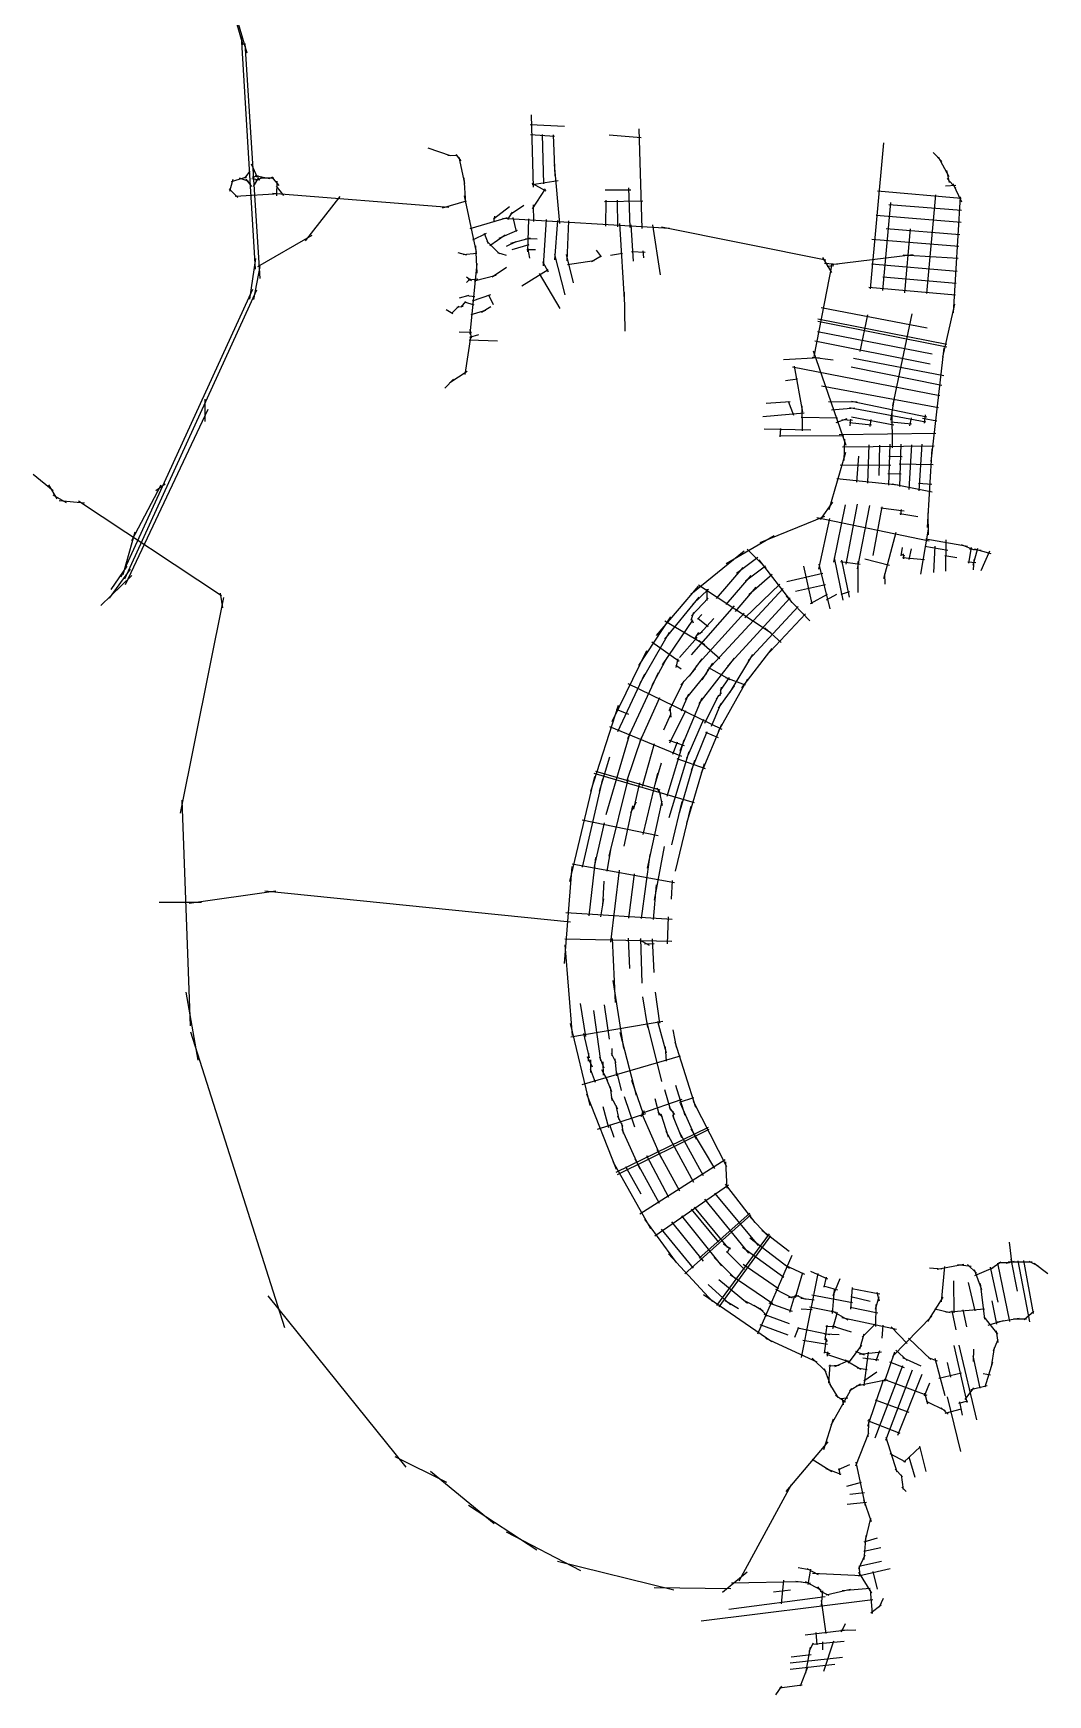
# Model space of a CAD drawing. Header units: inches. Extents: x 723419 to 759401, y 6910722 to 6968430.
# Drawn here: x 732115 to 738144, y 6910722 to 6920594 of the extents above; entities that cross this region are included whole.
import ezdxf

# ---------------------------------------------------------------- set-up
doc = ezdxf.new("R2010")
doc.units = ezdxf.units.IN
doc.header["$MEASUREMENT"] = 0

msp = doc.modelspace()

# ---------------------------------------------------------------- linework, layer by layer
for points in [[(733140.226815, 6921285.71898), (733361.743591, 6920524.6446)], [(733141.814319, 6921304.37214), (733384.233219, 6920477.54867)], [(733350.570986, 6920575.31131), (733434.477144, 6919192.4858)], [(733372.002279, 6920532.44872), (733462.258449, 6919136.92319)], [(735074.7605, 6920109.3767), (735085.07927, 6919679.95709)], [(735067.616735, 6920052.22659), (735273.198396, 6920041.90782)], [(735071.023253, 6919993.09209), (735213.567808, 6919982.50874)], [(735140.145787, 6919993.09209), (735146.760383, 6919699.73474)], [(735205.167271, 6919990.00528), (735214.69229, 6919746.58813)], [(735537.462553, 6919991.54869), (735726.904599, 6919975.67366)], [(735713.675406, 6920027.00293), (735731.137941, 6919434.86424)], [(734460.249927, 6919913.76809), (734593.071026, 6919867.20133)], [(737090.021587, 6919075.53146), (737168.867578, 6919942.70507)], [(733411.039576, 6919818.4636), (733446.03119, 6919739.50257)], [(734578.254329, 6919870.37633), (734636.991947, 6919868.78883)], [(734625.879425, 6919874.08051), (734655.512817, 6919837.03877)], [(734644.400295, 6919858.20548), (734678.796197, 6919702.101)], [(735210.26051, 6919815.24764), (735242.209012, 6919464.54173)], [(737462.661498, 6919885.23746), (737513.593892, 6919832.32069)], [(737492.427183, 6919859.44053), (737555.26585, 6919743.68509)], [(733284.105866, 6919654.96803), (733303.55278, 6919726.80255)], [(733292.837134, 6919712.51502), (733384.118566, 6919741.88383)], [(733338.874726, 6919734.34319), (733394.834213, 6919715.29315)], [(733372.609168, 6919733.15256), (733404.359232, 6919774.82452)], [(733378.959181, 6919726.40567), (733411.899872, 6919684.33684)], [(733413.963626, 6919731.41954), (733461.165387, 6919723.58785)], [(733417.773634, 6919738.40455), (733453.122038, 6919749.19957)], [(733423.40927, 6919683.14621), (733455.556209, 6919736.72444)], [(733434.918668, 6919749.02759), (733520.643839, 6919730.77131)], [(733437.696798, 6919720.45253), (733479.368757, 6919737.91507)], [(733466.668731, 6919735.93069), (733545.250138, 6919735.13694)], [(733530.565734, 6919740.6932), (733573.825196, 6919690.28997)], [(733562.712673, 6919627.98048), (733565.093928, 6919714.89627)], [(734673.50452, 6919735.96773), (734683.733332, 6919583.89551)], [(735078.299309, 6919703.79169), (735161.312496, 6919658.15097)], [(735079.225352, 6919696.3172), (735234.800663, 6919718.54224)], [(737542.036657, 6919779.40391), (737558.573149, 6919707.96627)], [(737546.005415, 6919731.11736), (737598.260728, 6919674.23183)], [(737579.739858, 6919701.35167), (737631.99517, 6919593.53375)], [(733280.533984, 6919668.85868), (733331.730961, 6919618.45546)], [(733314.665302, 6919625.9961), (733578.587705, 6919642.66488)], [(733537.709498, 6919643.45863), (734584.604342, 6919561.34238)], [(733559.140791, 6919684.73371), (733602.797129, 6919630.75861)], [(733732.813639, 6919360.48619), (733938.3953, 6919624.01172)], [(734547.562601, 6919557.63821), (734690.437887, 6919598.91329)], [(734676.679526, 6919627.48835), (734747.61446, 6919294.18765)], [(735081.606607, 6919551.65597), (735158.335927, 6919669.06506)], [(735510.474999, 6919594.14373), (735738.017121, 6919598.90624)], [(735514.708341, 6919663.99387), (735665.521143, 6919663.99387)], [(735516.825012, 6919448.09343), (735518.941683, 6919603.13958)], [(735586.145984, 6919602.08124), (735587.733487, 6919443.86009)], [(735652.29195, 6919675.10639), (735659.700298, 6919439.62675)], [(737131.904797, 6919658.62613), (737629.587043, 6919613.38229)], [(737425.619758, 6919048.3587), (737478.007363, 6919633.61821)], [(737535.422061, 6919688.12248), (737598.260728, 6919691.42978)], [(737582.80903, 6918932.65618), (737624.480989, 6919622.5586)], [(734711.023835, 6919433.92717), (734933.671155, 6919499.41168)], [(734850.757187, 6919492.1246), (734946.007378, 6919564.2237)], [(734853.072296, 6919471.28862), (734857.702513, 6919507.00744)], [(734936.085483, 6919487.16365), (734963.866788, 6919532.14291)], [(734951.960514, 6919519.9059), (735031.335673, 6919572.49195)], [(734965.299951, 6919500.08416), (734985.408324, 6919415.41733)], [(735085.244635, 6919574.80706), (735087.890474, 6919475.25738)], [(737123.967282, 6919513.36959), (737629.587043, 6919472.0945)], [(737163.681734, 6919065.82124), (737211.306829, 6919588.10978)], [(737200.167434, 6919577.66346), (737630.380794, 6919542.73839)], [(734726.553584, 6919366.24706), (734807.833747, 6919407.09881)], [(734795.557056, 6919405.61714), (734819.475437, 6919345.71535)], [(734884.337289, 6919376.78808), (734992.816673, 6919424.94235)], [(734904.699222, 6919494.64917), (735895.698079, 6919436.30843)], [(735053.579238, 6919296.39692), (735060.550141, 6919491.08831)], [(735147.46594, 6919212.08463), (735165.986811, 6919486.72268)], [(735215.728577, 6919247.0097), (735232.132776, 6919482.48934)], [(735287.16622, 6919242.24719), (735297.220406, 6919480.37267)], [(735599.904345, 6919463.4393), (735629.537738, 6918981.3675)], [(735666.050311, 6919456.03095), (735679.279504, 6919240.13052)], [(735795.696403, 6919454.97262), (735840.67566, 6919159.16786)], [(735847.676108, 6919443.45219), (736824.617624, 6919247.78449)], [(737183.498651, 6919434.78818), (737620.855775, 6919399.06936)], [(737295.07408, 6919052.38038), (737328.147063, 6919431.39676)], [(733449.66882, 6919208.33322), (733772.501218, 6919394.61751)], [(734742.653512, 6919331.89085), (734751.913948, 6919168.51031)], [(734809.950418, 6919359.68538), (734885.938903, 6919283.48523)], [(734829.303845, 6919332.33799), (734918.733191, 6919396.36729)], [(734927.199875, 6919329.69216), (734984.349989, 6919356.67971)], [(734954.187429, 6919346.09636), (735069.545993, 6919378.90475)], [(734961.292387, 6919308.46195), (735062.257589, 6919339.57701)], [(735041.500103, 6919374.14225), (735109.76274, 6919372.02557)], [(735047.850116, 6919309.05461), (735100.766888, 6919308.52545)], [(735051.462568, 6919321.37364), (735064.254315, 6919258.78368)], [(735460.733233, 6919305.21815), (735490.366626, 6919265.53057)], [(735670.283652, 6919298.33897), (735751.246314, 6919293.57646)], [(735737.487954, 6919302.04314), (735741.721295, 6919260.23889)], [(737098.567231, 6919370.4943), (737614.505763, 6919328.42547)], [(733402.047981, 6919013.95343), (733438.031387, 6919255.25391)], [(733425.331361, 6919011.83676), (733464.489773, 6919208.68715)], [(734638.473617, 6919290.54962), (734690.3982, 6919277.65116)], [(734669.231491, 6919279.96627), (734752.244677, 6919286.58086)], [(734711.234179, 6918805.74379), (734752.575407, 6919225.39584)], [(734841.912148, 6919146.07801), (734927.240444, 6919204.02188)], [(734874.085546, 6919291.74025), (734924.673981, 6919275.44188)], [(735142.174263, 6919238.01385), (735174.982662, 6919176.10122)], [(735213.611906, 6919279.8181), (735273.937026, 6919040.63429)], [(735282.932878, 6919278.75976), (735323.678793, 6919111.01359)], [(735290.870394, 6919220.55131), (735448.033208, 6919243.30553)], [(735432.687344, 6919237.48468), (735490.895794, 6919271.35141)], [(735545.400069, 6919275.05559), (735617.36688, 6919286.69728)], [(736756.116752, 6918674.02545), (736862.863222, 6919222.76808)], [(736806.096754, 6919261.67514), (736859.344256, 6919173.03955)], [(736817.672298, 6919227.27924), (736893.978284, 6919221.92142)], [(736832.55514, 6919209.75056), (736872.904179, 6919214.71151)], [(736856.513209, 6919219.80475), (737343.04272, 6919279.21287)], [(737097.297643, 6919225.02135), (737605.960118, 6919181.36501)], [(737284.305102, 6919277.62536), (737611.330756, 6919256.98782)], [(734689.114968, 6919112.34357), (734714.118143, 6919134.96549)], [(734690.305595, 6919146.87176), (734718.880652, 6919125.83735)], [(734699.830614, 6919129.01235), (734756.980729, 6919134.56861)], [(734735.549436, 6919123.45609), (734865.724696, 6919155.99991)], [(735017.819848, 6919093.55106), (735175.51183, 6919189.85958)], [(735122.065889, 6919167.63454), (735243.774466, 6918959.14246)], [(737164.210902, 6919147.31307), (737598.657604, 6919110.27133)], [(732638.680428, 6917364.13501), (733420.039684, 6919073.22021)], [(732659.847137, 6917352.49332), (733444.116816, 6919069.60424)], [(734649.030513, 6919022.25276), (734704.99, 6919037.33404)], [(734689.908719, 6919036.14342), (734739.518194, 6919030.58716)], [(734726.421292, 6919004.39335), (734835.16526, 6919041.3028)], [(734821.274607, 6919040.90593), (734848.262161, 6918981.77143)], [(735626.362731, 6919055.98015), (735631.654409, 6918824.73385)], [(737080.099692, 6919084.7919), (737595.376764, 6919040.4741)], [(734569.258478, 6918952.00575), (734608.946058, 6918929.38383)], [(734600.611666, 6918929.38383), (734645.061755, 6918972.64329)], [(734631.567978, 6918966.29328), (734670.858681, 6918973.04017)], [(734658.158656, 6918966.29328), (734685.14621, 6918999.63084)], [(734677.60557, 6918998.44022), (734733.565057, 6918980.58081)], [(734718.483777, 6918923.43069), (734804.605824, 6918948.03699)], [(734778.808897, 6918936.52759), (734833.974633, 6918971.05579)], [(736797.735379, 6918965.68099), (737426.386636, 6918844.237)], [(737029.696466, 6918704.18801), (737074.675723, 6918921.14678)], [(737223.901021, 6918381.3957), (737337.142914, 6918927.49679)], [(737519.560258, 6918670.08315), (737591.804882, 6918984.91149)], [(734646.146549, 6918819.76673), (734719.171695, 6918818.17923)], [(734709.117508, 6918832.99593), (734718.377943, 6918783.25416)], [(734710.440427, 6918788.81042), (734764.150951, 6918804.42087)], [(736774.902206, 6918821.53096), (737456.867112, 6918689.90049)], [(736777.097838, 6918896.6246), (737543.861871, 6918747.3993)], [(736777.891589, 6918883.13082), (737543.06812, 6918731.52427)], [(734681.799224, 6918565.92057), (734717.584191, 6918800.7167)], [(734705.611772, 6918772.29598), (734874.283984, 6918766.34284)], [(736749.766739, 6918707.89219), (736943.442127, 6918146.9744)], [(736759.635303, 6918766.44934), (737444.642923, 6918630.71782)], [(737450.106994, 6918049.634), (737528.159234, 6918724.98431)], [(736574.083055, 6918656.56292), (736785.750145, 6918668.20461)], [(736626.999827, 6918611.58366), (737502.586789, 6918441.01119)], [(736636.524846, 6918616.87534), (736685.737445, 6918343.29563)], [(736744.475062, 6918669.79211), (736868.30031, 6918652.85874)], [(736976.329486, 6918611.66778), (737515.286814, 6918503.71757)], [(736989.823263, 6918663.26164), (737527.193088, 6918560.07393)], [(734562.075026, 6918484.56103), (734612.34596, 6918538.13926)], [(734590.517792, 6918519.61839), (734693.044038, 6918585.76436)], [(736584.666409, 6918531.67934), (736657.691555, 6918541.73352)], [(733137.200522, 6918287.34748), (733137.200522, 6918420.96233)], [(736799.322882, 6918499.74881), (737495.443025, 6918369.57355)], [(737212.259331, 6918295.14136), (737234.484375, 6918438.54582)], [(732664.080479, 6917319.15575), (733155.721393, 6918361.43096)], [(736451.316142, 6918317.89557), (736695.791631, 6918338.00395)], [(736469.837013, 6918395.68323), (736613.241466, 6918405.73742)], [(736601.070609, 6918408.91242), (736632.820672, 6918325.30392)], [(736678.329096, 6918313.13306), (736895.287864, 6918308.37056)], [(736682.562438, 6918380.33737), (736683.620774, 6918231.64124)], [(736841.841924, 6918405.20825), (737012.233931, 6918404.67908)], [(736858.246123, 6918357.58315), (736997.417235, 6918369.22484)], [(736965.138003, 6918371.34151), (737418.634744, 6918286.14551)], [(736976.779693, 6918314.1914), (737228.134363, 6918266.56631)], [(736977.838029, 6918407.85409), (737426.043092, 6918315.24974)], [(737218.080176, 6918350.70397), (737219.138511, 6918131.09937)], [(737412.284731, 6918278.208), (737418.105576, 6918327.42059)], [(736458.724491, 6918244.34126), (736734.950043, 6918237.46208)], [(736554.503849, 6918196.187), (736557.678855, 6918246.45793)], [(736887.350348, 6918280.85383), (736951.90881, 6918305.19555)], [(736904.098092, 6918210.82323), (737479.567993, 6918217.17324)], [(736919.629579, 6918298.31637), (736983.129706, 6918296.1997)], [(736965.667171, 6918280.85383), (737096.900767, 6918266.56631)], [(736970.429681, 6918261.8038), (736974.133855, 6918302.02054)], [(737088.434083, 6918257.04129), (737094.254928, 6918299.90387)], [(737212.259331, 6918284.55801), (737335.026243, 6918273.44549)], [(737323.384553, 6918261.8038), (737333.43874, 6918308.37056)], [(737399.584706, 6918306.78305), (737484.780709, 6918291.43719)], [(736551.328842, 6918203.59535), (736932.329604, 6918202.53701)], [(736923.941882, 6918137.00433), (737468.455471, 6918143.35435)], [(736934.975443, 6918055.42838), (736938.150449, 6918182.42864)], [(737075.495932, 6917921.44311), (737082.904281, 6918149.5144)], [(737141.641898, 6917966.42237), (737145.346072, 6918145.81023)], [(737199.850348, 6917909.27226), (737206.729528, 6918152.16024)], [(737263.879643, 6917900.80557), (737273.404662, 6918152.16024)], [(737320.500589, 6917882.81387), (737335.317285, 6918149.5144)], [(737379.238207, 6917875.40552), (737396.700742, 6918152.16024)], [(737428.940285, 6917658.04988), (737456.721591, 6918124.37894)], [(736845.003286, 6917763.4472), (736943.428483, 6918105.28955)], [(736909.654353, 6918029.05412), (737210.486205, 6918028.26037)], [(737009.879135, 6917927.26396), (737022.049992, 6918082.3101)], [(737198.792012, 6918080.7226), (737278.696339, 6918079.66426)], [(737260.492555, 6918036.19788), (737462.899209, 6918031.43537)], [(732115.377645, 6917975.22672), (732233.778924, 6917876.66923)], [(732844.306186, 6917877.99215), (732899.207338, 6917917.67973)], [(736889.810563, 6917948.88521), (737252.555039, 6917911.57888)], [(737194.029503, 6917978.06406), (737271.817158, 6917977.00573)], [(737218.42372, 6917916.34139), (737456.549197, 6917869.51005)], [(737375.004865, 6917921.44311), (737455.438359, 6917914.56393)], [(732206.659078, 6917910.40367), (732254.945633, 6917827.05975)], [(732231.133085, 6917851.53376), (732310.508244, 6917805.23158)], [(732270.159205, 6917818.46078), (732420.972006, 6917804.57012)], [(732702.09236, 6917579.67384), (732874.733331, 6917910.40367)], [(732384.591725, 6917815.15348), (733234.957099, 6917253.10163)], [(736435.427467, 6917567.65514), (736818.5449, 6917724.28878)], [(736794.203185, 6917704.18041), (736866.169995, 6917807.89729)], [(736872.824694, 6917452.07134), (736942.145666, 6917791.26785)], [(736946.379008, 6917438.84215), (737013.583309, 6917796.55953)], [(737013.583309, 6917411.8546), (737087.137622, 6917788.09285)], [(737106.187661, 6917490.70059), (737160.162768, 6917780.6845)], [(737152.225253, 6917774.86366), (737289.808861, 6917757.40112)], [(737264.937978, 6917740.46775), (737372.359026, 6917721.94688)], [(737270.758823, 6917732.53024), (737274.992165, 6917764.80947)], [(737431.096644, 6917744.70109), (737433.213315, 6917614.52583)], [(732650.498507, 6917377.26719), (732721.27469, 6917631.2677)], [(736772.335328, 6917717.10974), (737439.086662, 6917578.20321)], [(736783.924516, 6917409.73792), (736848.482978, 6917710.83436)], [(737169.687788, 6917354.17531), (737243.242101, 6917628.81336)], [(737390.350729, 6917381.16287), (737434.800818, 6917647.8634)], [(736232.227061, 6917443.82989), (736519.035968, 6917609.98856)], [(736356.934669, 6917529.50622), (736470.70573, 6917415.73516)], [(737272.346326, 6917489.11308), (737280.283842, 6917539.38402)], [(737321.029757, 6917467.94637), (737334.25895, 6917530.38817)], [(737412.575773, 6917546.79237), (737549.101046, 6917522.97982)], [(737418.449121, 6917589.31574), (737667.687119, 6917546.45315)], [(737467.609217, 6917389.62955), (737475.546733, 6917545.73403)], [(737537.459356, 6917397.0379), (737540.634363, 6917583.30494)], [(737628.793291, 6917556.77192), (737705.787195, 6917524.22811)], [(737675.042965, 6917445.72133), (737690.917997, 6917538.85485)], [(737678.00589, 6917531.37187), (737748.649781, 6917521.84685)], [(737700.972183, 6917433.55047), (737727.959737, 6917534.09234)], [(737706.793028, 6917531.4465), (737804.689058, 6917503.92978)], [(732578.355307, 6917288.46402), (732674.134666, 6917428.1643)], [(736023.734977, 6917261.79619), (736339.118941, 6917518.97171)], [(736294.757461, 6917385.96947), (736421.096256, 6917481.21967)], [(736347.012774, 6917340.99022), (736466.736972, 6917429.62581)], [(736427.710852, 6917464.68317), (736622.179991, 6917212.66704)], [(736692.907667, 6917427.72963), (736741.06193, 6917203.89168)], [(736784.453684, 6917438.84215), (736847.953811, 6917174.25829)], [(736874.412197, 6917477.47139), (736926.799802, 6917225.05839)], [(736912.512273, 6917454.71718), (737029.987508, 6917439.90049)], [(736918.333118, 6917462.6547), (736962.783207, 6917243.05009)], [(737017.287483, 6917271.62515), (737017.287483, 6917456.30468)], [(737056.975062, 6917471.12138), (737203.554522, 6917434.07964)], [(737270.229655, 6917499.16727), (737291.925532, 6917491.22975)], [(737279.754674, 6917480.11723), (737412.046606, 6917466.35887)], [(737285.046352, 6917500.75477), (737286.633855, 6917471.12138)], [(737531.638511, 6917491.75892), (737602.546987, 6917480.11723)], [(737669.751288, 6917454.18801), (737716.318047, 6917450.48384)], [(737702.559687, 6917404.97542), (737706.793028, 6917467.41721)], [(737747.538943, 6917401.27124), (737799.39738, 6917518.74648)], [(732517.501019, 6917194.80134), (732702.180555, 6917373.13086)], [(732569.359456, 6917237.66392), (732693.713871, 6917410.1726)], [(736175.033263, 6917235.15667), (736333.122121, 6917420.36538)], [(736231.918794, 6917199.43785), (736380.747217, 6917372.07882)], [(736367.518023, 6917260.29214), (736506.424551, 6917379.35488)], [(736593.953303, 6917336.18361), (736807.207896, 6917386.98371)], [(737172.862794, 6917382.75037), (737176.566968, 6917321.36691)], [(732990.48161, 6915960.87405), (733247.657124, 6917241.98911)], [(733225.961247, 6917267.12458), (733239.719608, 6917180.87024)], [(735819.476235, 6917016.26237), (736069.243401, 6917308.36295)], [(735867.753062, 6916994.18957), (736072.540972, 6917244.4859)], [(736027.561715, 6917132.83151), (736124.928576, 6917237.07755)], [(736034.970063, 6917202.15248), (736128.103583, 6917291.58183)], [(736068.27767, 6917316.26519), (736500.078534, 6917031.30837)], [(736117.520228, 6917291.05266), (736118.049396, 6917222.79002)], [(736120.589401, 6916807.38895), (736571.247598, 6917295.3495)], [(736241.179229, 6916832.9892), (736613.581016, 6917239.78689)], [(736288.142865, 6917158.42735), (736411.83582, 6917303.28702)], [(736343.705476, 6917120.72415), (736550.742348, 6917320.48497)], [(736589.768468, 6917250.37025), (736730.659375, 6917103.5262)], [(736644.224237, 6917279.56266), (736822.55376, 6917318.72108)], [(736733.653582, 6917206.00835), (736835.253785, 6917260.51263)], [(736828.374605, 6917227.70423), (736890.816396, 6917261.04179)], [(736916.216447, 6917260.51263), (736967.545717, 6917276.38766)], [(735713.64269, 6916838.46201), (735903.084736, 6917127.38759)], [(736024.915876, 6917106.37312), (736039.732573, 6917153.99822)], [(736026.204841, 6916901.78101), (736281.528268, 6917192.82325)], [(736054.647606, 6916834.31212), (736339.075258, 6917149.16692)], [(736062.486785, 6917112.19397), (736087.357668, 6917140.23986)], [(736364.535722, 6916867.71407), (736660.544651, 6917188.8545)], [(736466.736972, 6916890.53619), (736704.200989, 6917143.87524)], [(735721.70277, 6916733.30988), (735895.269784, 6917034.93548)], [(735855.053037, 6916841.78926), (736035.499231, 6917106.37312)], [(735869.046022, 6917101.95226), (736105.583995, 6916962.25198)], [(736024.915876, 6917116.95648), (736037.086734, 6917091.55643)], [(736043.965915, 6916993.6604), (736070.424301, 6917032.81881)], [(736055.078437, 6917015.88544), (736092.649345, 6917039.69799)], [(736063.54512, 6917119.60232), (736124.928576, 6917069.86055)], [(736076.245146, 6917025.41046), (736158.795311, 6917116.95648)], [(736461.978458, 6917060.67718), (736559.341324, 6916973.88011)], [(735791.55291, 6916977.78537), (735954.536569, 6916863.48514)], [(735956.090117, 6916884.58306), (736060.600743, 6917004.30725)], [(736072.246428, 6916986.06453), (736194.484173, 6916879.70182)], [(736325.774187, 6916705.25958), (736507.014132, 6916939.4163)], [(735555.686124, 6916505.08635), (735761.267785, 6916927.36219)], [(735792.611245, 6916720.08068), (735882.040591, 6916885.71018)], [(735933.899028, 6916839.67259), (735966.178259, 6916817.44755)], [(735935.486531, 6916825.91423), (735947.128221, 6916877.77267)], [(736015.390857, 6916773.52662), (736089.474339, 6916876.71433)], [(736072.540972, 6916612.65964), (736283.149726, 6916882.00601)], [(736089.474339, 6916751.83075), (736154.561969, 6916850.78511)], [(736256.056339, 6916678.27202), (736392.052444, 6916902.10997)], [(735589.940007, 6916444.3843), (735749.748659, 6916787.81415)], [(735648.787867, 6916403.70453), (735830.711321, 6916796.81)], [(735894.211448, 6916570.85539), (735983.111626, 6916747.06824)], [(735964.061588, 6916723.25569), (736051.374263, 6916817.44755)], [(735991.57831, 6916635.94302), (736118.578564, 6916790.98916)], [(736128.526917, 6916824.85148), (736254.998003, 6916755.00134)], [(736186.867659, 6916446.62885), (736360.831548, 6916758.17635)], [(736198.377057, 6916689.91371), (736252.881332, 6916766.11387)], [(736228.010449, 6916767.1722), (736346.014852, 6916722.72211)], [(735649.176832, 6916730.47652), (736207.184198, 6916458.21973)], [(735721.70277, 6916388.29252), (735839.178005, 6916647.05554)], [(735959.299079, 6916331.67157), (736090.532674, 6916644.4097)], [(735967.236594, 6916567.15121), (736011.686683, 6916669.28058)], [(736105.243537, 6916494.65082), (736188.852038, 6916663.9845)], [(736172.977006, 6916639.64278), (736205.785405, 6916675.09702)], [(736186.735367, 6916584.08017), (736281.985557, 6916717.43044)], [(736196.260386, 6916657.63448), (736205.785405, 6916707.90542)], [(735427.892119, 6916091.54177), (735592.992449, 6916601.92404)], [(735578.827484, 6916577.73457), (735651.85263, 6916549.15951)], [(735862.990553, 6916456.02599), (735906.911474, 6916552.33452)], [(735897.386455, 6916588.31792), (735903.2073, 6916531.16781)], [(735897.386455, 6916378.7675), (735993.694981, 6916570.85539)], [(736145.460284, 6916477.71746), (736203.668734, 6916613.71356)], [(735519.141775, 6915951.79529), (735662.01706, 6916437.0421)], [(735538.845361, 6916474.09476), (735967.471219, 6916297.8819)], [(735998.351657, 6916286.15874), (736100.481028, 6916517.9342)], [(736026.397546, 6916215.77943), (736120.589401, 6916444.37989)], [(736085.664331, 6916199.9044), (736207.372908, 6916489.62373)], [(736110.535214, 6916441.20488), (736185.677031, 6916409.98399)], [(735643.49619, 6916150.23319), (735730.808865, 6916412.70038)], [(735736.100542, 6916121.12897), (735807.009017, 6916373.54197)], [(735883.098926, 6916060.56131), (735982.582458, 6916396.05365)], [(735891.56561, 6916393.05503), (735983.111626, 6916361.30497)], [(735915.378157, 6916309.9757), (735942.894879, 6916384.05918)], [(735479.983363, 6916091.49557), (735541.366819, 6916294.69598)], [(735810.272218, 6916133.29982), (735848.636878, 6916258.3157)], [(735894.502491, 6915934.65908), (736013.697521, 6916326.90466)], [(735938.896161, 6916285.18188), (736107.96525, 6916226.44426)], [(735954.695319, 6915962.44038), (736045.976752, 6916275.97226)], [(735998.351657, 6915901.5861), (736104.185202, 6916255.46701)], [(735303.894891, 6915554.13667), (735451.532687, 6916178.81917)], [(735379.000522, 6915638.528), (735500.091737, 6916165.04989)], [(735445.976426, 6916198.66296), (736043.671371, 6916023.24386)], [(735457.088948, 6916210.56923), (735838.08971, 6916098.65026)], [(735538.165354, 6915703.69501), (735650.87808, 6916160.89592)], [(735684.215646, 6915983.88932), (735720.728219, 6916141.05213)], [(735739.496035, 6915832.33568), (735827.470169, 6916197.46141)], [(735821.420926, 6916109.76278), (735842.852219, 6916071.6627)], [(735835.407685, 6916092.95078), (735852.605636, 6916005.63811)], [(732998.419126, 6916038.26483), (733047.616836, 6914696.57295)], [(735627.065532, 6915763.22637), (735678.659385, 6916003.73311)], [(735665.95936, 6915964.04553), (735699.296927, 6916026.7519)], [(735765.954421, 6915632.57486), (735853.267096, 6916031.43504)], [(735910.377522, 6915771.27854), (735971.89327, 6916028.58635)], [(735932.205691, 6915615.83552), (736024.148583, 6916002.12796)], [(735377.713789, 6915920.05615), (735829.454548, 6915827.044)], [(735449.776705, 6915642.49676), (735509.308074, 6915901.78894)], [(735525.465329, 6915614.79483), (735549.277877, 6915754.49511)], [(735806.30346, 6915444.05886), (735865.834829, 6915762.22096)], [(735317.388668, 6915659.70563), (735925.402384, 6915548.58041)], [(735419.349561, 6915350.79305), (735459.037141, 6915696.07499)], [(735730.2356, 6915333.5951), (735780.506533, 6915715.25732)], [(735272.740142, 6915066.43805), (735318.18242, 6915643.03684)], [(735500.709099, 6915410.32442), (735507.323695, 6915555.84554)], [(735547.236171, 6915194.48572), (735598.168565, 6915621.1272)], [(735654.829199, 6915336.24094), (735687.240722, 6915600.16334)], [(735907.731684, 6915449.14769), (735914.34628, 6915560.27291)], [(733041.726212, 6915425.78494), (733557.664744, 6915498.5455)], [(733490.967562, 6915499.42744), (735307.864946, 6915314.61562)], [(735488.802825, 6915343.51699), (735505.339316, 6915451.33492)], [(735800.350323, 6915328.30342), (735818.871194, 6915534.01737)], [(732863.132105, 6915431.07661), (733115.809694, 6915431.07661)], [(735280.082344, 6915369.19255), (735911.908607, 6915330.29872)], [(735884.809902, 6915182.78891), (735890.366163, 6915343.92048)], [(735273.732331, 6915212.82348), (735909.527353, 6915198.53596)], [(735273.798477, 6915177.56327), (735318.204469, 6914638.16938)], [(735555.050215, 6915214.72639), (735574.100253, 6914835.8423)], [(735649.762418, 6915217.63681), (735657.699934, 6915037.71978)], [(735717.363595, 6915206.78887), (735775.042877, 6915176.62631)], [(735724.507359, 6915215.65243), (735732.444875, 6914949.74565)], [(735747.526155, 6915184.56383), (735804.147102, 6915185.093)], [(735793.960623, 6915213.00659), (735803.882518, 6915013.24578)], [(735560.341892, 6914964.95922), (735621.813542, 6914561.33654)], [(733022.481369, 6914896.33376), (733093.919012, 6914491.52045)], [(735736.04542, 6914867.79741), (735765.811105, 6914686.55747)], [(735810.128902, 6914896.24018), (735837.248748, 6914713.01585)], [(735365.167196, 6914829.88916), (735397.578719, 6914633.43564)], [(735444.542355, 6914787.55574), (735486.875773, 6914488.57598)], [(735508.042482, 6914821.95165), (735538.469626, 6914616.89915)], [(733050.372918, 6914660.33047), (733609.306328, 6912904.15508)], [(735305.548541, 6914709.77901), (735422.000718, 6914223.61057)], [(735309.451153, 6914631.79732), (735857.139748, 6914724.66626)], [(735601.969753, 6914658.57111), (735697.881403, 6914283.52348)], [(735758.535049, 6914723.59921), (735847.832102, 6914366.41099)], [(735825.342474, 6914724.26067), (735876.274867, 6914535.74467)], [(735915.300987, 6914671.67463), (735935.806236, 6914570.4713)], [(735385.010986, 6914649.97213), (735418.745428, 6914507.09685)], [(735555.006117, 6914519.00312), (735555.667577, 6914561.33654)], [(735870.32173, 6914571.46349), (735876.274867, 6914486.13519)], [(735927.868721, 6914602.22136), (736050.900217, 6914213.28308)], [(735377.713789, 6914348.42801), (735961.121206, 6914519.0846)], [(735407.500614, 6914514.3729), (735437.266298, 6914452.1957)], [(735415.43813, 6914486.5916), (735416.099589, 6914534.87815)], [(735428.005863, 6914418.46125), (735428.667323, 6914494.52912)], [(735480.922636, 6914512.38853), (735505.396643, 6914446.90402)], [(735499.443506, 6914481.96138), (735502.089345, 6914403.24768)], [(735549.71444, 6914534.21669), (735578.157205, 6914477.99262)], [(735572.204068, 6914499.82079), (735581.464503, 6914398.61747)], [(735425.360025, 6914441.61234), (735455.125709, 6914360.91426)], [(735492.16745, 6914437.64358), (735527.886271, 6914370.83616)], [(735514.657078, 6914399.94038), (735551.698819, 6914305.35165)], [(735584.110342, 6914416.47688), (735609.907269, 6914312.62771)], [(735670.761557, 6914374.14346), (735740.214821, 6914174.38264)], [(735402.183387, 6914291.44987), (735580.168951, 6913844.62064)], [(735544.422763, 6914333.79442), (735554.344658, 6914252.43488)], [(735549.05298, 6914271.61721), (735587.41764, 6914202.82541)], [(735626.44376, 6914275.58597), (735688.620968, 6914096.99186)], [(735808.830236, 6914263.65765), (735835.288622, 6914165.10016)], [(735867.038686, 6914318.5588), (735902.757507, 6914196.18876)], [(735931.861732, 6914343.03281), (735988.085803, 6914165.10016)], [(735956.358696, 6914242.85904), (736040.496365, 6914271.4341)], [(735468.20147, 6914081.72747), (735756.333296, 6914174.59641)], [(735500.104966, 6914217.37752), (735534.500868, 6914091.70018)], [(735577.495746, 6914225.97649), (735595.355156, 6914137.3409)], [(735728.551991, 6914157.92762), (735747.602029, 6914192.85269)], [(735731.615845, 6914173.72118), (735846.709826, 6913911.1217)], [(735732.520749, 6914177.77141), (735970.646225, 6914261.11533)], [(735826.689647, 6914186.26687), (735851.825114, 6914153.19388)], [(735843.887598, 6914173.69913), (735888.205395, 6914037.43844)], [(735893.497072, 6914211.40233), (735926.570055, 6914169.06892)], [(735914.002321, 6914165.76162), (735968.242013, 6914033.46969)], [(735916.64816, 6914189.57417), (735919.955458, 6914145.25637)], [(735959.643038, 6914237.19926), (736054.231768, 6914022.88633)], [(736036.348104, 6914249.66337), (736234.786001, 6913860.72509)], [(735539.062735, 6914111.05449), (735565.256537, 6914034.06059)], [(735580.120444, 6913826.13946), (736127.015288, 6914093.63375)], [(735587.41764, 6914162.47637), (735615.860406, 6914099.6377)], [(735588.05796, 6913813.43944), (736131.777797, 6914081.72747)], [(735611.891648, 6914118.15857), (735621.152083, 6914055.98136)], [(735613.214567, 6914083.10121), (735719.709572, 6913846.96011)], [(735874.025905, 6914069.77941), (736038.332483, 6913768.15381)], [(735951.019809, 6914070.57316), (736096.276349, 6913807.84139)], [(736022.457451, 6914084.06694), (736162.951482, 6913848.32272)], [(735558.464255, 6913890.07615), (735783.49283, 6913492.00973)], [(735690.605347, 6913905.16856), (735834.338325, 6913643.53481)], [(735720.614475, 6913578.48897), (736227.027988, 6913901.54586)], [(735759.725676, 6913926.90413), (735890.694688, 6913679.25363)], [(735820.844548, 6913961.8292), (735955.782318, 6913716.55996)], [(736228.171404, 6913887.84493), (736236.77038, 6913731.74045)], [(735635.106677, 6913860.22899), (735725.594358, 6913698.30367)], [(735808.08149, 6913448.77232), (736246.761534, 6913752.51459)], [(736162.686899, 6913701.64404), (736423.302003, 6913391.41946)], [(736226.187026, 6913754.89154), (736404.119673, 6913527.34942)], [(735986.940181, 6913223.34687), (736379.582633, 6913572.59756)], [(736024.44183, 6913606.39385), (736187.822365, 6913410.60179)], [(736042.962701, 6913618.96158), (736240.739138, 6913379.51319)], [(736073.19452, 6913315.42205), (736372.703453, 6913582.65175)], [(736104.415416, 6913665.62525), (736366.416473, 6913346.4402)], [(735748.311996, 6913547.5106), (735934.793458, 6913289.23927)], [(735847.239902, 6913488.61865), (736037.740283, 6913256.04943)], [(735908.358774, 6913531.48123), (736095.684149, 6913298.91202)], [(735967.096391, 6913567.99381), (736205.221868, 6913271.13071)], [(736375.676908, 6913559.09948), (736478.864614, 6913449.95864)], [(736444.468712, 6913481.7087), (736606.526328, 6913358.01575)], [(736177.96973, 6913033.90482), (736491.237023, 6913460.94317)], [(736190.669755, 6913027.55481), (736499.174539, 6913448.77232)], [(736217.58805, 6913402.00282), (736259.260008, 6913372.23713)], [(736238.754759, 6913348.42458), (736257.275629, 6913380.83611)], [(736330.036192, 6913380.83611), (736575.903859, 6913202.07432)], [(736373.692529, 6913437.06018), (736609.833626, 6913257.14315)], [(737915.221308, 6913411.94776), (737930.567172, 6913277.53915)], [(735889.814201, 6913341.16386), (736151.719152, 6913057.77469)], [(736161.56553, 6913320.34331), (736285.390778, 6913194.13681)], [(736234.124541, 6913356.3621), (736341.281006, 6913247.88272)], [(736334.00495, 6913279.63278), (736544.34912, 6913134.77311)], [(736421.386883, 6912865.62948), (736625.116457, 6913333.41375)], [(736580.067942, 6913276.98694), (736697.80776, 6913220.10141)], [(737486.59545, 6913251.08077), (737644.287432, 6913281.24333)], [(737606.716524, 6913278.59749), (737689.266689, 6913269.07247)], [(737667.041645, 6913277.53915), (737719.958417, 6913226.20988)], [(737806.212756, 6913252.1391), (737865.479542, 6913293.94335)], [(737844.842, 6913286.00584), (737916.808811, 6912939.93015)], [(737852.779516, 6913289.18084), (737916.279643, 6913290.23918)], [(737895.642102, 6913287.06417), (737943.267197, 6913298.17669)], [(737908.871295, 6913294.47252), (738050.688245, 6913293.41419)], [(737925.275494, 6913309.81838), (737962.846403, 6913120.37634)], [(737965.492242, 6913300.82253), (738034.284046, 6912937.81347)], [(737999.888144, 6913301.3517), (738056.50909, 6912988.08441)], [(738031.638207, 6913297.11836), (738087.729986, 6913271.18914)], [(738062.329935, 6913287.06417), (738143.821765, 6913224.09321)], [(736189.61142, 6913188.95096), (736360.532595, 6913049.25068)], [(736256.815721, 6913217.94936), (736509.228726, 6913047.29276)], [(736644.166496, 6913082.58825), (736687.558249, 6913231.28438)], [(736679.620733, 6912726.45837), (736778.575098, 6913224.93437)], [(736734.125009, 6913238.16356), (736834.666877, 6913192.12597)], [(736816.146006, 6913143.97171), (736829.904367, 6913203.76766)], [(736869.591946, 6913093.17161), (736909.808694, 6913195.83014)], [(737440.284455, 6913257.54984), (737513.706477, 6913252.91963)], [(737512.383558, 6913057.12757), (737532.227347, 6913266.81028)], [(737583.433144, 6913181.23063), (737586.078983, 6912991.78858)], [(737705.670889, 6913248.9641), (737750.650145, 6913130.43053)], [(737710.962566, 6913213.50986), (737820.500285, 6913260.07662)], [(737801.979415, 6913262.19329), (737848.017007, 6913053.70121)], [(733510.087379, 6913092.67108), (734330.297353, 6912074.02321)], [(736098.934672, 6913100.2404), (736503.351105, 6912820.04609)], [(736126.640461, 6913159.31757), (736258.932392, 6913039.1965)], [(736526.691261, 6913131.27168), (736624.58729, 6913081.00075)], [(736602.891413, 6913082.05908), (736665.333205, 6913093.17161)], [(736610.299761, 6912994.21724), (736640.991489, 6913094.75911)], [(736642.578992, 6913097.93412), (736704.491616, 6913071.47573)], [(736675.916559, 6913078.88408), (736755.291718, 6913068.30072)], [(736741.533357, 6913097.93412), (736982.83384, 6913051.89652)], [(736810.854329, 6913151.38006), (736893.933662, 6913128.62584)], [(736864.829437, 6912986.80889), (736877.529462, 6913130.21335)], [(736973.837988, 6913013.26728), (736984.421343, 6913142.3842)], [(736974.367156, 6913088.4091), (737088.138217, 6913060.89237)], [(736979.658833, 6913134.97586), (737145.288331, 6913103.75496)], [(737120.417448, 6913013.79645), (737141.584157, 6913087.87993)], [(737127.825796, 6913114.86748), (737141.584157, 6913063.00905)], [(737430.36256, 6912939.38775), (737521.643993, 6913083.58595)], [(737671.274986, 6913170.64727), (737710.962566, 6913002.37194)], [(737742.183462, 6913164.82643), (737768.11268, 6912953.68851)], [(736227.182328, 6913063.53821), (736306.028319, 6913015.91312)], [(736343.599228, 6913061.42154), (736425.620225, 6913021.73396)], [(736396.516, 6913037.60899), (736452.078611, 6913002.68393)], [(736433.028573, 6913019.61729), (736475.891159, 6912971.9922)], [(736456.841121, 6912983.63389), (736607.653923, 6912928.07128)], [(736487.003681, 6913051.36736), (736624.58729, 6913000.56725)], [(736677.504062, 6913014.32562), (736743.650028, 6913010.62144)], [(736727.774996, 6913027.02564), (736886.525314, 6912995.27558)], [(736857.950256, 6913005.85893), (736955.317118, 6912949.23798)], [(736866.946108, 6912898.96705), (736894.46283, 6912994.21724)], [(736969.604646, 6913024.90897), (737133.646641, 6912991.5714)], [(737123.063287, 6912909.02124), (737124.121622, 6913040.784)], [(737471.778754, 6913014.54279), (737564.383106, 6912992.84692)], [(737537.395552, 6912996.02192), (737768.11268, 6913015.60113)], [(737574.437293, 6913003.95944), (737597.191505, 6912890.71755)], [(737638.466587, 6913008.19278), (737661.2208, 6912907.65091)], [(737810.975266, 6913061.63872), (737839.550323, 6912924.58428)], [(738004.121485, 6912951.04267), (738060.742432, 6913000.25527)], [(736433.028573, 6912921.72126), (736599.716407, 6912860.33781)], [(736641.520657, 6912845.52111), (736664.804037, 6912905.84623)], [(736655.808186, 6912902.67123), (736847.89607, 6912862.45448)], [(736821.437683, 6912830.17525), (736832.550206, 6912916.95875)], [(736824.61269, 6912911.13791), (736883.879475, 6912909.02124)], [(736861.125263, 6912913.25458), (736976.483827, 6912877.80034)], [(736920.921216, 6912962.46718), (737244.242696, 6912893.67537)], [(737041.042289, 6912845.52111), (737121.475784, 6912927.01294)], [(737160.105027, 6912839.70027), (737165.925872, 6912917.48792)], [(737214.080135, 6912907.43373), (737308.27199, 6912809.53771)], [(737221.341309, 6912731.68942), (737454.836567, 6912971.79927)], [(737763.350171, 6912967.97603), (737845.371168, 6912864.78833)], [(737790.337725, 6912918.23427), (737880.296238, 6912945.75099)], [(737837.433652, 6912883.3092), (737848.017007, 6912815.57573)], [(737842.196162, 6912936.75514), (737974.488093, 6912958.45102)], [(737941.150526, 6912956.33434), (738017.350679, 6912955.27601)], [(736466.097698, 6912839.9428), (736770.633723, 6912700.24252)], [(736689.145752, 6912829.11691), (736834.666877, 6912804.24603)], [(736816.675174, 6912866.15865), (736905.046184, 6912861.92531)], [(736817.733509, 6912751.85842), (736828.846032, 6912836.52526)], [(736818.791845, 6912844.46278), (736833.079373, 6912820.65023)], [(736960.079627, 6912691.5333), (737038.396451, 6912798.95435)], [(737026.754761, 6912777.25847), (737052.154812, 6912865.62948)], [(737316.473182, 6912839.89881), (737448.235945, 6912713.95689)], [(737586.078983, 6912796.52569), (737663.866638, 6912458.38752)], [(737615.183208, 6912798.11319), (737719.958417, 6912354.67064)], [(737810.446098, 6912671.11294), (737826.32113, 6912785.41317)], [(737821.55862, 6912766.8923), (737848.546174, 6912833.03826)], [(736743.910753, 6912720.88006), (736826.196334, 6912640.71115)], [(736812.971, 6912759.79594), (736848.954405, 6912749.74175)], [(736828.316864, 6912744.97924), (736960.608795, 6912702.64582)], [(736834.137709, 6912734.39589), (736837.841883, 6912760.32511)], [(736878.587798, 6912671.42493), (736960.608795, 6912708.46667)], [(736939.971254, 6912711.11251), (737032.575606, 6912656.07907)], [(737001.35471, 6912763.50011), (737052.683979, 6912741.80424)], [(737024.63809, 6912745.50841), (737155.871686, 6912758.7376)], [(737044.217296, 6912723.81253), (737139.996654, 6912712.17084)], [(737053.742315, 6912557.65387), (737078.613198, 6912758.20844)], [(737124.121622, 6912705.82083), (737146.875834, 6912767.73346)], [(737175.039133, 6912584.84537), (737235.893421, 6912759.47072)], [(737203.231289, 6912700.7277), (737290.543963, 6912666.3318)], [(737241.860533, 6912768.46117), (737307.47733, 6912707.07771)], [(737281.018944, 6912726.12775), (737390.027496, 6912676.91515)], [(737432.360914, 6912725.59858), (737486.336022, 6912706.01938)], [(737472.577661, 6912720.83607), (737531.844446, 6912500.17313)], [(737545.602807, 6912695.43602), (737566.240348, 6912608.12335)], [(737698.791708, 6912735.14224), (737740.595958, 6912542.52518)], [(737702.495882, 6912702.863), (737704.083385, 6912774.82981)], [(737771.816854, 6912550.99187), (737816.796111, 6912700.21717)], [(736814.554645, 6912659.76119), (736856.094311, 6912548.63597)], [(736842.604392, 6912675.65827), (736905.046184, 6912679.36245)], [(736843.662728, 6912574.05807), (736850.541908, 6912682.00828)], [(737004.382542, 6912556.40261), (737190.252705, 6912594.10581)], [(737011.408897, 6912664.54575), (737070.675682, 6912654.49156)], [(737051.096476, 6912587.81643), (737128.354964, 6912640.7332)], [(737073.844625, 6912318.15807), (737166.978145, 6912593.32529)], [(737117.765546, 6912247.77876), (737283.395044, 6912677.99212)], [(737170.682319, 6912597.55863), (737425.211994, 6912501.2501)], [(737181.265673, 6912234.54957), (737340.015991, 6912651.53373)], [(737252.703316, 6912263.65379), (737397.695273, 6912626.13368)], [(737496.919376, 6912602.83167), (737631.327978, 6912635.1109)], [(737760.175164, 6912630.89619), (737803.03775, 6912622.42951)], [(736846.833876, 6912568.74434), (736895.517306, 6912488.84002)], [(736856.877038, 6912325.55319), (736979.908534, 6912542.51195)], [(736883.346449, 6912502.06921), (736941.290315, 6912462.11705)], [(736907.688164, 6912482.49), (736956.371595, 6912486.72334)], [(736966.017881, 6912528.6213), (737031.502387, 6912569.6318)], [(737410.924466, 6912516.0668), (737429.974504, 6912449.39166)], [(737411.982801, 6912498.07509), (737442.674529, 6912574.27525)], [(737546.391403, 6912491.19591), (737625.237394, 6912166.8161)], [(737653.812452, 6912475.32088), (737704.612553, 6912545.17102)], [(737686.091683, 6912535.11684), (737783.987712, 6912559.45855)], [(736922.240277, 6912479.57958), (736928.854873, 6912444.38993)], [(737118.823882, 6912474.79171), (737317.790946, 6912400.70823)], [(737420.978653, 6912466.32503), (737534.749713, 6912410.76242)], [(737510.937166, 6912427.16662), (737551.153913, 6912389.59571)], [(737534.749713, 6912394.35822), (737631.587407, 6912420.28744)], [(737614.65404, 6912455.21251), (737669.158316, 6912467.38337)], [(737619.945717, 6912461.56252), (737635.291581, 6912382.71653)], [(736813.220701, 6912179.3706), (736870.106231, 6912360.61055)], [(737073.315457, 6912351.49563), (737263.815838, 6912276.35382)], [(737076.490464, 6912254.12877), (737082.311309, 6912359.43315)], [(736590.308797, 6911930.00031), (736839.679087, 6912223.6884)], [(737003.465317, 6912082.14926), (737080.723805, 6912278.47049)], [(737180.736505, 6912252.54127), (737247.411639, 6912045.63669)], [(737288.686721, 6912104.37431), (737386.58275, 6912195.39116)], [(737381.820241, 6912199.09533), (737419.391149, 6912048.28253)], [(734263.379684, 6912136.72408), (734571.619884, 6911985.91127)], [(736744.7023, 6912120.77851), (736861.119199, 6912048.28253)], [(737003.465317, 6912103.84514), (737059.557096, 6911844.55295)], [(737206.136556, 6912155.17441), (737298.740908, 6912105.96181)], [(737318.320114, 6912135.5952), (737354.303519, 6912014.94496)], [(734475.046774, 6912050.73432), (734854.724617, 6911738.52536)], [(736825.664962, 6912066.8034), (736914.035972, 6912032.93666)], [(736899.748443, 6912060.98255), (736968.540248, 6912089.55761)], [(736902.92345, 6912066.27423), (736908.215127, 6912028.70332)], [(737236.828284, 6912062.57006), (737279.69087, 6912016.53246)], [(737273.340857, 6912028.70332), (737284.453379, 6911941.39065)], [(736309.340547, 6911398.33666), (736620.074481, 6911971.67227)], [(736950.019377, 6911960.44069), (737036.273716, 6911985.84074)], [(736968.01108, 6911912.81559), (737054.794587, 6911924.45728)], [(737277.574199, 6911955.14901), (737302.445082, 6911929.21979)], [(734702.588896, 6911848.32767), (735108.725125, 6911582.42088)], [(736951.60688, 6911855.13631), (737067.494612, 6911866.778)], [(737049.50291, 6911881.5947), (737095.011334, 6911750.89027)], [(737060.615432, 6911637.64837), (737092.365495, 6911771.52781)], [(734926.16226, 6911689.57735), (735368.01731, 6911459.38939)], [(737052.677916, 6911631.29836), (737132.053075, 6911653.52341)], [(737053.736251, 6911525.99398), (737064.848774, 6911668.86927)], [(735230.433702, 6911516.27492), (735922.320502, 6911345.61833)], [(737020.398685, 6911485.24807), (737155.336455, 6911514.88146)], [(737020.927852, 6911471.48971), (737058.498761, 6911553.51071)], [(737051.090413, 6911575.20658), (737151.103113, 6911596.90246)], [(736210.91535, 6911331.66153), (736358.553145, 6911451.51802)], [(736561.859385, 6911262.61837), (736574.559411, 6911401.78948)], [(736660.564632, 6911478.36889), (736726.18143, 6911465.66886)], [(736711.364733, 6911470.96054), (736780.156538, 6911437.09381)], [(736719.302249, 6911377.29785), (736735.706449, 6911468.3147)], [(736745.760635, 6911445.03132), (737039.448723, 6911430.21463)], [(737018.282014, 6911427.56879), (737207.194892, 6911472.01888)], [(737018.282014, 6911449.79383), (737096.069669, 6911325.96858)], [(737024.102859, 6911483.66057), (737024.632026, 6911433.38963)], [(737103.478018, 6911454.55634), (737130.465571, 6911348.7228)], [(735804.580683, 6911358.84752), (736260.513832, 6911352.95614)], [(736247.957091, 6911230.65664), (736821.574905, 6911304.74012)], [(736265.276341, 6911386.2937), (736679.085502, 6911394.23122)], [(736513.705122, 6911333.52684), (736614.776158, 6911345.16853)], [(736646.277103, 6911395.81872), (736733.589778, 6911384.7062)], [(736701.839714, 6911394.76039), (736794.973234, 6911346.07696)], [(736775.923196, 6911363.01032), (736804.498253, 6911325.96858)], [(736791.26906, 6911336.55194), (736843.127497, 6911313.26856)], [(736799.206576, 6911252.41427), (736807.673259, 6911339.72694)], [(736827.252465, 6911314.85606), (736972.244422, 6911348.19363)], [(736923.031823, 6911340.25611), (737088.661321, 6911355.60198)], [(737088.661321, 6911346.07696), (737099.773843, 6911203.73084)], [(736085.182925, 6911161.48562), (737105.153715, 6911287.16295)], [(736798.236435, 6911281.87127), (736824.694821, 6911086.07922)], [(737092.365495, 6911209.02252), (737153.219784, 6911256.64761)], [(737144.7531, 6911244.47675), (737167.507312, 6911295.27686)], [(736701.310547, 6911077.78892), (736951.60688, 6911107.95148)], [(736913.506804, 6911105.83481), (737003.994485, 6911106.89315)], [(736917.740146, 6911096.30979), (736941.023526, 6911145.52239)], [(736725.652262, 6910979.89289), (736752.639816, 6911029.63466)], [(736743.114797, 6911021.69714), (736933.08601, 6911040.74718)], [(736765.869009, 6911092.60562), (736772.219022, 6911018.52214)], [(736804.498253, 6911035.98467), (736805.556588, 6910989.41791)], [(736814.023272, 6910861.88849), (736872.231722, 6911042.33468)], [(736612.939536, 6910911.10109), (736923.560991, 6910945.49699)], [(736619.289549, 6910947.61366), (736737.82312, 6910960.84285)], [(736707.131391, 6910849.71763), (736734.118945, 6911004.76377)], [(736613.997872, 6910874.05935), (736879.110902, 6910903.69274)], [(736674.322993, 6910775.10498), (736715.598075, 6910880.93853)], [(736527.743533, 6910721.65904), (736563.726938, 6910772.98831)], [(736550.497745, 6910763.46329), (736684.377179, 6910781.45499)]]:
    msp.add_lwpolyline(points)

doc.saveas('drawing.dxf')
